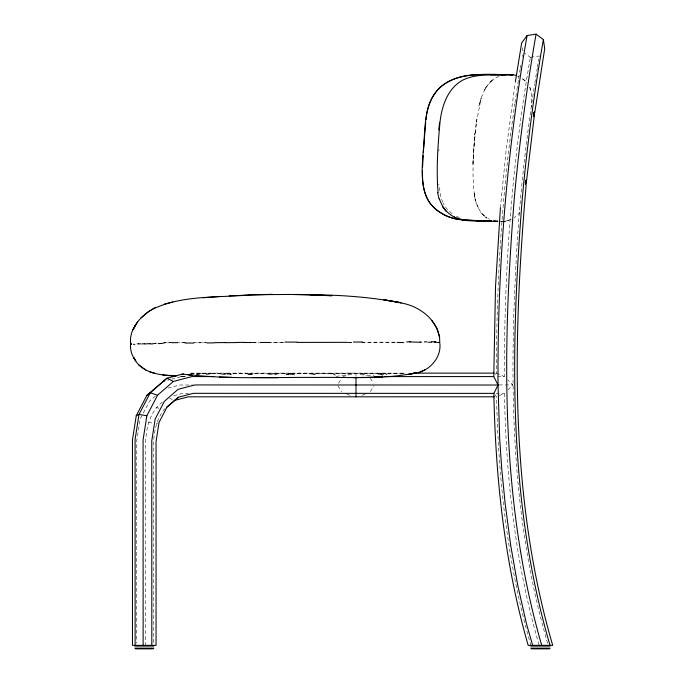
<?xml version="1.0" encoding="UTF-8"?>
<svg xmlns="http://www.w3.org/2000/svg" width="683" height="683" viewBox="0 0 683 683"><rect width="100%" height="100%" fill="white"/><g stroke="black" fill="none" stroke-linecap="round" stroke-linejoin="round"><path stroke-width="0.51" stroke-dasharray="3.42 2.56" d="M495.337 374.515L496.379 373.131C496.49 283.061 501.834 192.913 514.845 103.748M497.523 376.581L504.344 376.581C504.225 270.161 511.78 163.587 530.136 58.704M547.638 643.352C508.383 508.673 508.972 366.515 518.175 227.738C521.641 179.638 527.242 131.691 534.687 84.043M438.819 151.131L438.913 149.082M500.4 207.888L506.12 150.414L515.187 82.882M475.172 132.997L476.674 119.619L473.959 146.222L472.824 165.073L474.89 133.176C473.404 155.476 471.355 178.109 475.308 200.273C477.434 207.171 480.841 213.924 486.979 218.073L485.365 216.912L489.506 219.303M514.991 102.749L516.775 90.643M516.929 89.61L518.499 79.416M162.426 401.997C141.04 419.106 146.042 450.276 145.394 474.403L145.394 645.358M165.03 408.536C149.611 426.67 154.145 452.522 153.41 474.506L153.41 645.358M518.653 78.4L519.473 73.269M534.84 83.053L537.265 68.095M519.643 72.227L520.147 69.111M520.309 68.129L520.796 65.201M476.358 122.419L481.199 98.096L478.894 106.121C481.336 96.286 484.99 86.382 492.776 79.51L487.252 85.563L484.093 90.276L487.133 85.708M530.264 57.944L530.367 57.338L524.681 53.137M537.419 67.13L538.255 62.238M539.237 56.569L539.339 55.955L530.367 57.338M522.256 56.604L522.546 54.922M538.4 61.402L538.836 58.909M338.435 383.308L341.176 379.108M370.306 391.632L374.105 385.793M520.002 212.165L517.782 214.983L514.222 217.646M507.998 389.788L512.984 384.93L507.939 380.064M155.451 396.046L149.372 401.356L140.143 419.08L136.754 440.783L136.72 643.232M491.111 81.354L495.645 77.905L499.947 75.864M156.287 423.733L158.14 422.82M499.153 395.628L504.43 393.263C506.112 478.194 515.315 563.629 539.169 645.358M511.166 219.491L503.482 221.642L500.349 221.531L502.44 221.608M505.548 221.215L508.374 220.464L503.482 221.642M362.101 395.192L365.149 394.381M167.6 380.218L170.545 379.449M171.527 379.185L181.345 376.615L185.392 376.615M167.975 388.106L179.8 385.016L192.811 385.007M173.764 395.722L182.677 393.382L189.054 393.382M342.815 376.581L355.971 373.123L367.138 376.06M190.992 373.942L210.808 373.729L206.454 374.762L210.663 373.584L219.149 373.456L231.605 374.139L227.311 374.224L239.946 373.396L252.505 374.164L248.296 373.977L260.889 373.379L277.981 373.849L273.644 374.532C280.406 373.217 287.85 372.525 294.424 374.95L290.147 374.053C298.42 373.217 307.188 372.67 315.281 374.745L311.021 373.866C334.781 373.721 358.601 372.491 382.301 374.053L377.87 374.088L399.435 373.618M336.002 376.393L344.377 375.206L352.71 373.055L331.229 373.832L335.353 375.061L331.212 373.516L310.236 373.84L293.383 373.294L289.105 374.122L293.366 373.994L280.517 373.481L268.248 374.045L272.466 374.19C264.116 373.994 255.459 372.269 247.28 374.6L251.481 374.045C241.697 373.661 231.375 372.559 221.744 374.617L225.86 373.934L200.58 373.464L196.405 374.805L200.58 374.378L196.328 373.558L190.361 373.9M400.87 373.891L403.414 373.541L406.906 374.421M500.844 221.531L503.747 221.215M156.928 343.122L153.743 343.301M152.488 343.643L155.707 343.489M170.801 342.729L164.338 342.994M172.577 342.644L163.57 342.866M163.544 342.823L165.517 342.764L163.63 342.806M141.33 344.087L135.507 344.155M428.002 342.038L429.035 342.021M154.23 343.54L155.861 343.523M394.919 342.635L361.486 342.67M500.323 221.693L502.073 221.676M141.082 343.651L136.054 343.651M361.87 342.217L395.867 342.166M206.787 342.781L194.493 342.832M348.518 342.354L352.898 342.311M252.462 342.354L259.497 342.328M184.845 342.567L178.98 342.576M267.207 342.755L283.582 342.746M136.916 343.899L138.743 343.899M190.489 373.114L405.967 373.131M499.128 384.939L512.984 384.93M495.995 393.263L504.43 393.263M268.641 342.303L284 342.337M348.057 342.533L351.583 342.533M253.026 342.729L259.088 342.755M193.161 342.524L206.309 342.644M186.015 342.806L179.066 342.67M180.799 376.299L186.809 376.504M427.72 342.806L428.753 342.849M403.482 373.917L386.937 373.319L382.736 374.011L386.894 374.164L382.736 373.336L378.51 373.61L382.565 375.198L378.45 373.516L361.213 373.319L365.431 375.018L373.934 375.624M181.243 376.29L185.247 376.581M180.867 376.521L184.956 376.879M148.442 422.376L152.369 423.059M346.887 394.424L349.927 395.218M156.253 407.392L158.968 408.323M496.379 373.131L504.344 376.581M517.407 76.001L519.071 76.727M456.432 216.315L459.266 217.587M169.649 398.206L172.381 399.589M452.044 213.728L446.571 208.528L443.224 203.38M525.244 80.671L521.488 77.999L526.977 82.677M483.146 214.846L480.345 212.524L486.979 218.073M494.927 394.748L496.515 396.806C498.394 480.533 507.58 564.721 530.862 645.358M337.897 385.827L341.739 391.692M370.263 378.262L373.55 383.283M478.476 208.289L475.377 200.495L473.976 192.247L475.308 200.273M442.857 202.441L441.005 197.711L438.836 184.239M529.803 87.287L531.681 95.475L531.698 106.744M529.812 87.304L530.7 89.908M522.452 47.93L522.905 50.935M355.971 373.123L355.971 376.589M288.994 374.89L284.683 373.763L288.994 374.89"/><path stroke-width="1.02" d="M135.114 645.358L135.08 439.587L139.016 414.402L150.269 392.785L166.951 378.211L183.326 373.917M439.724 342.157C440.125 323.016 422.598 308.127 405.181 303.833C354.588 292.947 302.134 294.313 250.67 294.808C217.86 297.993 182.079 294.646 151.788 309.604C140.075 316.519 128.839 329.334 130.666 343.72M130.564 344.027C130.001 350.08 132.024 356.167 135.789 360.897L133.74 357.457C140.946 373.388 160.471 375.232 175.77 376.077M532.663 645.358L526.508 623.903L517.774 585.442L510.645 545.043L505.113 503.183L501.757 468.948L499.691 438.964L498.035 385.016L493.775 376.581L495.508 286.92L500.4 207.888M534.798 112.268L534.234 111.995L533.816 113.387L534.123 117.194L526.67 179.757L525.594 182.378L526.123 185.315C512.959 338.572 509.066 496.268 552.709 645.358L528.172 645.358C504.669 563.603 495.525 478.245 493.86 393.374L498.035 385.016C497.335 267.949 506.786 150.849 527.08 35.542L536.053 34.15L543.361 39.554L544.727 48.578L534.798 112.268L533.696 113.643M525.679 181.909L525.953 180.543L525.731 183.881M533.756 115.128L533.91 113.446M422.444 170.383C422.333 181.712 423.101 194.203 430.341 203.5M422.598 167.215L423.144 155.587M423.289 152.42L425.654 122.633M525.551 183.599L525.714 181.243M533.893 115.026L533.875 114.095M533.944 114.437L534.046 113.25M525.987 182.6L525.568 184.12M533.747 116.588L534.157 112.806L533.867 113.609M438.793 129.941L439.579 122.496M426.064 119.662C426.884 103.637 434.969 87.526 450.217 80.816C465.157 73.448 482.181 74.473 498.394 74.481M515.341 81.883L521.692 42.909L527.08 35.542M213.813 376.572L192 376.564L173.337 381.447L166.951 378.211L146.888 395.312L136.233 415.776L132.459 439.937L132.459 645.358L156.066 645.358L156.057 441.611L159.062 422.359L166.883 407.35L178.468 397.224L193.332 393.331L493.86 393.374M173.337 381.447L157.525 395.269L146.854 415.759L143.08 439.937L143.131 645.358M533.858 113.83L533.969 113.25M536.053 34.15C526.713 88.039 519.422 142.303 514.427 196.772C502.475 346.307 499.546 499.922 541.713 645.358M543.361 39.554C534.285 91.889 527.216 144.583 522.375 197.489C510.457 346.793 507.486 500.238 550.02 645.358M135.123 325.578L133.031 329.855L137.761 321.65M533.858 116.144L534.097 114.829M533.756 112.857L533.867 113.378M525.85 180.986L525.637 182.301M533.807 114.573L534.149 114.24L533.44 114.172M140.843 318.09L147.989 312.029L155.604 307.307M525.842 182.105L525.278 181.917M166.567 407.196L178.468 397.224M146.888 395.312L150.269 392.785L157.525 395.269M525.645 180.508L526.67 179.757M418.431 372.73C431.221 368.991 441.841 356.244 439.741 342.567M136.233 415.776L139.016 414.402L146.854 415.759M425.313 369.648L417.996 372.816M162.691 381.507L164.654 380.986M174.208 400.52L188.277 396.832L494.398 396.806M164.168 304.174L172.782 301.988M438.776 342.414L439.348 342.337M412.856 373.814L408.545 374.327L416.937 372.636C383.82 379.816 349.465 376.896 315.836 377.46C273.183 377.033 230.094 379.552 187.697 374.515M406.616 341.918L410.568 341.671M525.586 180.517L525.679 181.123M220.549 296.413L203.261 297.788M507.051 74.438L502.193 74.592M158.2 343.626L163.211 343.301M130.991 343.925L131.563 343.891M144.634 343.942L149.944 343.643M229.181 295.807L272.124 294.288M142.064 343.873L144.472 343.762M378.433 376.982L382.77 376.828L374.327 377.059M171.698 342.704L178.092 342.644M353.094 377.699L364.748 377.358M367.958 377.255L382.77 376.828M504.481 74.78L501.493 74.712L505.172 74.609M429.376 342.268L431.477 342.217M511.311 74.806L512.848 74.848L510.269 74.874M431.46 341.799L435.669 341.739M490.309 74.788L512.831 74.729L515.733 75.267M225.629 342.55L214.88 342.687M207.009 342.96L214.334 342.866M225.211 342.695L236.617 342.567M353.418 342.072L362.468 341.978M236.95 342.431L244.634 342.379M347.527 342.354L297.31 342.405M509.347 74.874L512.848 74.848M150.047 343.908L153.009 343.891M496.37 74.396C478.399 74.362 458.703 73.602 443.472 84.726C421.966 100.546 425.791 130.777 423.025 153.982C421.377 174.541 419.985 201.553 441.218 213.087C455.527 222.436 473.302 219.866 489.463 221.335L463.296 219.824M244.386 342.524L252.275 342.499M496.063 221.215L497.19 221.207M260.385 342.473L268.581 342.456M413.411 373.131L494.253 373.131M384.563 376.589L493.775 376.581M498.035 385.016L194.868 384.939L178.109 389.327L164.407 401.305L155.161 419.055L151.771 440.774L151.805 645.358M134.713 646.058L153.812 646.058M530.682 646.058L550.199 646.058M134.713 648.15L153.812 648.15M530.682 648.15L550.199 648.15M135.413 648.85L153.112 648.85M531.374 648.85L549.508 648.85M493.254 221.198L495.807 221.207M424.348 341.867L426.969 341.876M185.144 343.02L193.707 343.054M284.973 342.072L297.327 342.14M507.119 74.848C492.187 75.497 476.512 73.269 462.613 80.184C447.408 88.722 441.756 106.258 439.963 122.564C437.854 145.829 436.155 169.29 438.076 192.623M252.872 377.528L277.904 377.716M478.459 220.703L481.43 220.729M420.199 342.046L421.607 342.055M507.392 74.831L508.937 74.848M462.271 220.157L481.191 220.694M475.949 220.635L481.276 220.711M434.2 342.166L438.802 342.533M409.68 341.978L420.173 342.234M133.518 344.352L134.782 344.369M501.493 74.712L505.027 74.78M490.625 221.437L478.834 220.729M397.002 342.431L403.781 342.576M493.442 220.993L495.764 221.053M219.38 377.016L231.853 377.366M483.701 220.985L492.426 221.241M293.459 294.535L331.981 295.696L310.552 295.039M486.791 220.942L491.811 221.096L468.803 220.746L461.981 219.943M469.042 220.396L472.978 220.549M176.231 375.932L162.75 374.924M525.236 182.506L525.953 182.566M497.181 221.079L497.881 221.13M182.096 374.028L192.136 375.351L188.585 374.685M130.675 344.138L131.631 344.283M457.849 219.294C447.613 217.57 437.701 212.251 431.007 204.243M462.929 219.824L454.28 217.117M149.808 371.936L154.802 373.302M454.647 217.109C446.989 213.702 441.944 206.573 439.323 198.804M145.727 370.032L138.495 364.671M442.635 206.932L446.161 211.431M431.758 320.404L436.796 328.258L439.732 337.522M437.692 192.64L438.947 198.821M525.714 180.927L525.688 181.61M356.005 396.814L355.971 377.639M400.938 302.714L383.624 299.7L400.938 302.714"/></g></svg>
